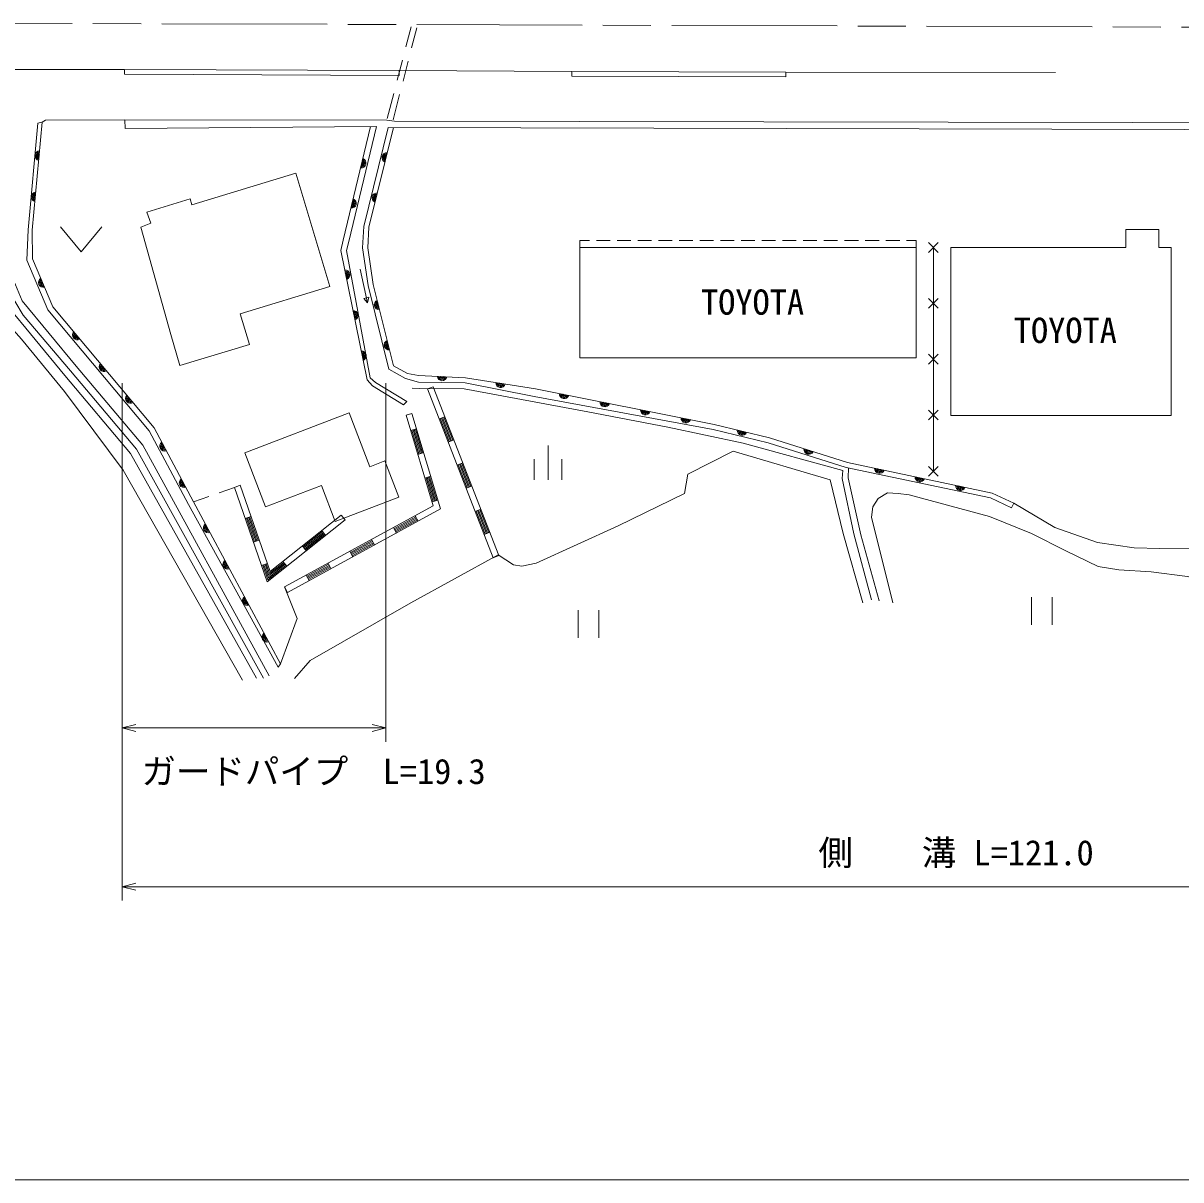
# Model space of a CAD drawing. Units: millimetres, scale not verified. Extents: x 40000 to 680000, y 20000 to 380000.
# Drawn here: x 271096 to 355094, y 205000 to 288907 of the extents above; entities that cross this region are included whole.
import ezdxf
from ezdxf.enums import TextEntityAlignment as Align

# ---------------------------------------------------------------- set-up
doc = ezdxf.new("R2010")
doc.units = ezdxf.units.MM
doc.header["$LTSCALE"] = 1000
doc.linetypes.add('CHAIN', pattern=[18.5, 12, -1.5, 3.5, -1.5])
for name, color, linetype, lineweight in [('M-BGD', 7, 'Continuous', 13), ('M-BMK', 2, 'CHAIN', 13), ('M-BMK-OTRS', 5, 'Continuous', 13), ('M-STR-HTXT', 7, 'Continuous', 13), ('M-STR-STRD', 7, 'Continuous', 13), ('M-TTL-BAND', 7, 'Continuous', 13)]:
    doc.layers.add(name, color=color, linetype=linetype, lineweight=lineweight)
doc.layers.add('M-BGD-HTXT', color=7, linetype='Continuous')
doc.styles.add('ＭＳ ゴシック', font='')
doc.styles.get('ＭＳ ゴシック').set_extended_font_data('MS Gothic')

msp = doc.modelspace()

# ---------------------------------------------------------------- linework, layer by layer
at = {"layer": 'M-BGD'}
for p, q in [((299249, 288647), (298871, 287195)), ((299280, 287113), (299653, 288566)), ((298619, 286228), (298241, 284776)), ((298659, 284691), (299032, 286144)), ((297989, 283808), (297516, 281989)), ((297939, 281885), (298411, 283723)), ((272166, 281664), (272482, 281713)), ((283329, 275734), (290870, 278014)), ((273812, 274124), (275312, 272324)), ((275312, 272324), (276812, 274124)), ((353494, 273936), (351094, 273936)), ((351094, 273936), (351094, 272636)), ((353494, 272636), (353494, 273936)), ((312194, 273136), (311494, 273136)), ((311494, 273136), (311494, 272636)), ((313694, 273136), (312694, 273136)), ((315194, 273136), (314194, 273136)), ((316694, 273136), (315694, 273136)), ((318194, 273136), (317194, 273136)), ((319694, 273136), (318694, 273136)), ((321194, 273136), (320194, 273136)), ((322694, 273136), (321694, 273136)), ((324194, 273136), (323194, 273136)), ((325694, 273136), (324694, 273136)), ((327194, 273136), (326194, 273136)), ((328694, 273136), (327694, 273136)), ((330194, 273136), (329194, 273136)), ((331694, 273136), (330694, 273136)), ((333194, 273136), (332194, 273136)), ((334694, 273136), (333694, 273136)), ((335894, 273136), (335194, 273136)), ((335894, 273136), (335894, 272636)), ((335894, 272636), (311494, 272636)), ((311494, 272636), (311494, 264636)), ((335894, 272636), (335894, 264636)), ((336790, 272989), (337497, 272282)), ((337498, 272989), (336790, 272282)), ((337144, 272636), (337144, 256403)), ((338394, 272636), (338394, 260436)), ((338394, 272636), (351094, 272636)), ((353494, 272636), (354394, 272636)), ((354394, 272636), (354394, 260436)), ((295542, 271059), (296085, 268618)), ((295820, 268944), (296186, 269025)), ((296085, 268618), (295820, 268944)), ((296186, 269025), (296085, 268618)), ((336790, 268939), (337497, 268232)), ((337498, 268939), (336790, 268232)), ((335894, 264636), (311494, 264636)), ((336790, 264889), (337497, 264182)), ((337498, 264889), (336790, 264182)), ((300432, 262371), (300851, 262535)), ((305199, 250131), (300432, 262371)), ((305618, 250295), (300851, 262535)), ((298938, 261472), (298691, 261222)), ((298877, 260471), (299308, 260600)), ((300851, 253885), (298877, 260471)), ((301387, 253664), (299308, 260600)), ((336790, 260839), (337497, 260132)), ((337498, 260839), (336790, 260132)), ((354394, 260436), (338394, 260436)), ((301699, 260358), (301279, 260195)), ((302016, 258550), (301363, 260228)), ((302100, 258583), (301447, 260260)), ((302184, 258616), (301531, 260293)), ((302268, 258648), (301615, 260326)), ((299643, 259482), (299212, 259353)), ((299815, 257655), (299298, 259379)), ((299901, 257680), (299384, 259405)), ((299988, 257706), (299471, 259431)), ((300074, 257732), (299557, 259456)), ((301933, 258518), (302352, 258681)), ((309183, 255774), (309183, 258274)), ((299729, 257629), (300160, 257758)), ((308183, 257274), (308183, 255774)), ((310183, 257274), (310183, 255774)), ((303005, 257004), (302586, 256840)), ((303323, 255196), (302670, 256873)), ((303407, 255228), (302754, 256906)), ((303491, 255261), (302837, 256938)), ((303574, 255294), (302921, 256971)), ((336790, 256757), (337497, 256050)), ((337498, 256757), (336790, 256050)), ((286419, 255234), (286844, 255382)), ((289018, 249127), (286844, 255382)), ((300677, 256034), (300246, 255905)), ((300849, 254206), (300332, 255930)), ((300935, 254232), (300418, 255956)), ((301021, 254258), (300504, 255982)), ((301108, 254284), (300591, 256008)), ((283455, 254177), (284560, 254571)), ((285314, 254840), (286419, 255234)), ((288801, 248380), (286419, 255234)), ((303239, 255163), (303658, 255326)), ((290053, 248013), (300851, 253885)), ((300763, 254180), (301194, 254310)), ((342972, 254085), (342815, 253747)), ((287633, 253110), (287208, 252963)), ((287884, 251292), (287293, 252992)), ((287969, 251321), (287378, 253022)), ((288054, 251351), (287463, 253051)), ((288139, 251380), (287548, 253081)), ((294453, 252868), (288801, 248380)), ((294173, 253220), (289018, 249127)), ((290268, 247618), (301387, 253664)), ((294453, 252868), (294173, 253220)), ((298003, 252233), (299584, 253093)), ((298046, 252154), (299627, 253014)), ((298089, 252075), (299670, 252935)), ((298132, 251996), (299713, 252856)), ((299756, 252777), (299541, 253172)), ((304312, 253649), (303892, 253486)), ((304629, 251841), (303976, 253518)), ((304713, 251874), (304060, 253551)), ((304797, 251907), (304144, 253584)), ((304881, 251939), (304228, 253616)), ((292820, 252031), (291410, 250911)), ((293043, 251749), (292764, 252101)), ((297960, 252312), (298175, 251917)), ((287799, 251262), (288224, 251410)), ((292876, 251960), (291466, 250841)), ((292932, 251890), (291522, 250770)), ((292988, 251819), (291578, 250700)), ((294840, 250514), (296422, 251374)), ((294883, 250435), (296465, 251295)), ((294926, 250356), (296508, 251215)), ((296594, 251057), (296379, 251453)), ((304545, 251809), (304965, 251972)), ((291354, 250982), (291634, 250629)), ((294797, 250593), (295012, 250197)), ((294969, 250277), (296551, 251136)), ((288390, 249562), (288815, 249710)), ((288475, 249592), (288844, 248530)), ((288887, 248679), (288560, 249621)), ((288645, 249651), (288931, 248828)), ((288974, 248978), (288730, 249680)), ((290168, 249581), (288844, 248530)), ((288887, 248679), (290112, 249651)), ((290056, 249722), (288931, 248828)), ((288974, 248978), (290000, 249792)), ((290224, 249510), (289944, 249863)), ((291678, 248794), (293259, 249654)), ((291721, 248715), (293302, 249575)), ((291764, 248636), (293345, 249496)), ((293431, 249338), (293216, 249733)), ((305199, 250131), (305618, 250295)), ((291635, 248873), (291850, 248478)), ((291807, 248557), (293388, 249417)), ((290053, 248013), (290268, 247618)), ((344261, 247271), (344261, 245271)), ((345761, 247271), (345761, 245271)), ((311371, 246321), (311371, 244321)), ((312871, 246321), (312871, 244321)), ((289593, 242200), (289757, 242440))]:
    msp.add_line(p, q, dxfattribs=at)
for points in [[(272166, 281664), (271465, 273917), (271362, 271726), (272881, 268116), (280240, 259325), (283085, 253979), (289593, 242200)], [(272482, 281713), (271761, 273897), (271782, 271812), (273244, 268337), (280591, 259561), (283455, 254177), (289757, 242440)], [(272482, 281713), (272716, 281876), (278484, 281900)], [(278484, 281900), (278489, 281254), (296726, 281403)], [(278484, 281900), (297480, 281859), (298032, 281796), (365014, 281686), (399754, 281634)], [(298691, 261222), (296442, 262608), (296046, 263032), (294136, 272415), (294319, 273172), (296306, 281399)], [(298938, 261472), (296670, 262828), (296273, 263173), (294553, 272408), (294714, 273077), (296726, 281403)], [(297588, 281327), (295811, 274154), (295724, 272601), (296133, 269872), (297635, 263814), (298848, 263142), (299775, 262872), (303157, 262814), (308176, 261831), (321163, 259436), (325154, 258464), (330820, 256679), (341274, 254464), (342815, 253747)], [(297972, 281327), (296181, 274098), (296098, 272618), (296499, 269944), (297957, 264061), (298974, 263498), (299787, 263358), (303196, 263186), (308270, 262380), (321244, 259800), (325254, 258823), (330915, 257041), (341393, 254820), (342972, 254085)], [(399746, 281133), (365014, 281171), (297588, 281327)], [(290870, 278014), (293352, 269801), (286838, 267832)], [(283329, 275734), (283202, 276152), (280078, 275207), (280355, 274405)], [(281802, 266310), (279623, 274096), (280355, 274405)], [(269824, 271677), (271030, 268759), (274947, 264033), (279771, 258306), (288936, 241561)], [(287010, 241245), (278364, 256469), (274107, 262183), (270987, 265983), (268800, 268398)], [(288015, 241404), (278888, 257695), (274127, 263348), (269804, 268563)], [(288533, 241403), (279330, 258001), (274537, 263691), (271096, 267727), (270503, 268736)], [(281802, 266310), (282475, 264084), (287511, 265606), (286838, 267832)], [(332653, 247069), (331371, 251869), (330511, 255872), (330568, 256445), (323345, 258446), (317867, 259598), (312066, 260708), (303091, 262376), (300902, 262428), (300432, 262371), (299313, 262420)], [(287178, 257727), (294746, 260635), (296248, 256728)], [(292738, 255378), (288680, 253819), (287178, 257727)], [(332030, 246864), (330582, 251893), (329644, 255787), (322608, 257851), (319324, 256185), (319090, 254778), (314270, 252444), (308312, 249724), (307280, 249513), (306670, 249606), (305558, 250328), (299229, 246855), (291911, 242665), (290785, 241367)], [(296248, 256728), (297342, 257148), (298347, 254533), (293743, 252763), (292738, 255378)], [(333200, 246991), (331887, 251791), (330964, 255935), (330976, 256646)], [(334198, 246858), (332655, 253071), (332738, 253832), (333124, 254437), (333822, 254833), (334573, 254781), (335386, 254687), (341211, 253126), (344260, 251875), (346746, 250624), (349107, 249498), (350600, 249240), (352946, 249115), (355573, 248756), (358465, 248052), (361381, 247325), (361725, 247153), (361725, 245964)], [(342972, 254085), (345960, 252332), (349056, 251222), (351699, 250847), (353559, 250800), (355795, 250769)], [(289757, 242440), (290981, 245720), (290053, 248013)]]:
    msp.add_lwpolyline(points, dxfattribs=at)
for centre, radius, start, end in [((272313, 279293), 354, 93.52548, 255.93066), ((272313, 279293), 283, 95.74952, 253.70662), ((272313, 279293), 212, 99.49585, 249.9603), ((272313, 279293), 142, 107.20758, 242.24857), ((272313, 279293), 100, 117.52524, 231.9309), ((295612, 278757), 354, 265.21452, 67.6197), ((295612, 278757), 283, 267.43856, 65.39566), ((295612, 278757), 212, 271.18489, 61.64934), ((297490, 279155), 354, 84.88173, 247.28691), ((297490, 279155), 283, 87.10577, 245.06287), ((297490, 279155), 212, 90.8521, 241.31655), ((297490, 279155), 142, 98.56383, 233.60482), ((297490, 279155), 100, 108.88149, 223.28715), ((295612, 278757), 142, 278.89662, 53.93761), ((295612, 278757), 100, 289.21428, 43.61994), ((272038, 276306), 354, 93.52548, 255.93066), ((272038, 276306), 283, 95.74952, 253.70662), ((272038, 276306), 212, 99.49585, 249.9603), ((272038, 276306), 142, 107.20758, 242.24857), ((272038, 276306), 100, 117.52524, 231.9309), ((296769, 276243), 354, 84.88173, 247.28691), ((296769, 276243), 283, 87.10577, 245.06287), ((296769, 276243), 212, 90.8521, 241.31655), ((296769, 276243), 142, 98.56383, 233.60482), ((294907, 275840), 354, 265.21452, 67.6197), ((294907, 275840), 283, 267.43856, 65.39566), ((294907, 275840), 212, 271.18489, 61.64934), ((294907, 275840), 142, 278.89662, 53.93761), ((294907, 275840), 100, 289.21428, 43.61994), ((296769, 276243), 100, 108.88149, 223.28715), ((294440, 270652), 354, 290.30511, 92.71029), ((294440, 270652), 283, 292.52915, 90.48625), ((294440, 270652), 212, 296.27548, 86.73992), ((294440, 270652), 142, 303.98721, 79.02819), ((294440, 270652), 100, 314.30487, 68.71053), ((272563, 270096), 354, 121.61378, 284.01895), ((272563, 270096), 283, 123.83781, 281.79491), ((272563, 270096), 212, 127.58414, 278.04859), ((272563, 270096), 142, 135.29587, 270.33686), ((272563, 270096), 100, 145.61353, 260.0192), ((296920, 268472), 354, 112.71714, 275.12232), ((295038, 267713), 354, 290.30511, 92.71029), ((295038, 267713), 283, 292.52915, 90.48625), ((296920, 268472), 283, 114.94118, 272.89828), ((296920, 268472), 212, 118.68751, 269.15196), ((296920, 268472), 142, 126.39924, 261.44023), ((296920, 268472), 100, 136.7169, 251.12257), ((295038, 267713), 212, 296.27548, 86.73992), ((295038, 267713), 142, 303.98721, 79.02819), ((295038, 267713), 100, 314.30487, 68.71053), ((275033, 266284), 354, 138.73327, 301.13845), ((275033, 266284), 283, 140.95731, 298.91441), ((275033, 266284), 212, 144.70364, 295.16808), ((275033, 266284), 142, 152.41537, 287.45635), ((275033, 266284), 100, 162.73303, 277.13869), ((297642, 265560), 354, 112.71714, 275.12232), ((297642, 265560), 283, 114.94118, 272.89828), ((297642, 265560), 212, 118.68751, 269.15196), ((297642, 265560), 142, 126.39924, 261.44023), ((297642, 265560), 100, 136.7169, 251.12257), ((295637, 264773), 354, 290.30511, 92.71029), ((295637, 264773), 283, 292.52915, 90.48625), ((295637, 264773), 212, 296.27548, 86.73992), ((295637, 264773), 142, 303.98721, 79.02819), ((295637, 264773), 100, 314.30487, 68.71053), ((276959, 263984), 354, 138.73327, 301.13845), ((276959, 263984), 283, 140.95731, 298.91441), ((276959, 263984), 212, 144.70364, 295.16808), ((276959, 263984), 142, 152.41537, 287.45635), ((276959, 263984), 100, 162.73303, 277.13869), ((301494, 263326), 354, 185.90879, 348.31397), ((301494, 263326), 283, 188.13283, 346.08993), ((301494, 263326), 212, 191.87915, 342.3436), ((301494, 263326), 142, 199.59088, 334.63187), ((301494, 263326), 100, 209.90855, 324.31421), ((305741, 262836), 354, 179.77946, 342.18463), ((305741, 262836), 283, 182.00349, 339.96059), ((305741, 262836), 212, 185.74982, 336.21427), ((305741, 262836), 142, 193.46155, 328.50254), ((305741, 262836), 100, 203.77921, 318.18488), ((278884, 261684), 354, 138.73327, 301.13845), ((278884, 261684), 283, 140.95731, 298.91441), ((278884, 261684), 212, 144.70364, 295.16808), ((278884, 261684), 142, 152.41537, 287.45635), ((278884, 261684), 100, 162.73303, 277.13869), ((310354, 262021), 354, 177.55057, 339.95575), ((310354, 262021), 283, 179.77461, 337.73171), ((310354, 262021), 212, 183.52093, 333.98538), ((310354, 262021), 142, 191.23266, 326.27365), ((310354, 262021), 100, 201.55033, 315.95599), ((313296, 261436), 354, 177.55057, 339.95575), ((313296, 261436), 283, 179.77461, 337.73171), ((313296, 261436), 212, 183.52093, 333.98538), ((313296, 261436), 142, 191.23266, 326.27365), ((313296, 261436), 100, 201.55033, 315.95599), ((316238, 260851), 354, 177.55057, 339.95575), ((316238, 260851), 283, 179.77461, 337.73171), ((316238, 260851), 212, 183.52093, 333.98538), ((316238, 260851), 142, 191.23266, 326.27365), ((316238, 260851), 100, 201.55033, 315.95599), ((319181, 260266), 354, 177.55057, 339.95575), ((319181, 260266), 283, 179.77461, 337.73171), ((319181, 260266), 212, 183.52093, 333.98538), ((319181, 260266), 142, 191.23266, 326.27365), ((319181, 260266), 100, 201.55033, 315.95599), ((323262, 259364), 354, 175.10331, 337.50848), ((323262, 259364), 283, 177.32735, 335.28445), ((323262, 259364), 212, 181.07367, 331.53812), ((323262, 259364), 142, 188.7854, 323.82639), ((323262, 259364), 100, 199.10306, 313.50873), ((281366, 258219), 354, 126.81337, 289.21855), ((281366, 258219), 283, 129.03741, 286.99451), ((281366, 258219), 212, 132.78374, 283.24818), ((281366, 258219), 142, 140.49547, 275.53645), ((281366, 258219), 100, 150.81313, 265.21879), ((328101, 257983), 354, 171.3173, 333.72248), ((328101, 257983), 283, 173.54134, 331.49844), ((328101, 257983), 212, 177.28767, 327.75212), ((328101, 257983), 142, 184.9994, 320.04039), ((328101, 257983), 100, 195.31706, 309.72272), ((333230, 256605), 354, 176.83337, 339.23854), ((333230, 256605), 283, 179.0574, 337.01451), ((333230, 256605), 212, 182.80373, 333.26818), ((333230, 256605), 142, 190.51546, 325.55645), ((333230, 256605), 100, 200.83312, 315.23879), ((282775, 255571), 354, 126.81337, 289.21855), ((282775, 255571), 283, 129.03741, 286.99451), ((282775, 255571), 212, 132.78374, 283.24818), ((282775, 255571), 142, 140.49547, 275.53645), ((282775, 255571), 100, 150.81313, 265.21879), ((336165, 255983), 354, 176.83337, 339.23854), ((336165, 255983), 283, 179.0574, 337.01451), ((336165, 255983), 212, 182.80373, 333.26818), ((336165, 255983), 142, 190.51546, 325.55645), ((336165, 255983), 100, 200.83312, 315.23879), ((339100, 255361), 354, 176.83337, 339.23854), ((339100, 255361), 283, 179.0574, 337.01451), ((339100, 255361), 212, 182.80373, 333.26818), ((339100, 255361), 142, 190.51546, 325.55645), ((339100, 255361), 100, 200.83312, 315.23879), ((284525, 252299), 354, 127.02681, 289.43199), ((284525, 252299), 283, 129.25085, 287.20795), ((284525, 252299), 212, 132.99718, 283.46162), ((284525, 252299), 142, 140.70891, 275.74989), ((284525, 252299), 100, 151.02657, 265.43223), ((285944, 249656), 354, 127.02681, 289.43199), ((285944, 249656), 283, 129.25085, 287.20795), ((285944, 249656), 212, 132.99718, 283.46162), ((285944, 249656), 142, 140.70891, 275.74989), ((285944, 249656), 100, 151.02657, 265.43223), ((287363, 247013), 354, 127.02681, 289.43199), ((287363, 247013), 283, 129.25085, 287.20795), ((287363, 247013), 212, 132.99718, 283.46162), ((287363, 247013), 142, 140.70891, 275.74989), ((287363, 247013), 100, 151.02657, 265.43223), ((288782, 244369), 354, 127.02681, 289.43199), ((288782, 244369), 283, 129.25085, 287.20795), ((288782, 244369), 212, 132.99718, 283.46162), ((288782, 244369), 142, 140.70891, 275.74989), ((288782, 244369), 100, 151.02657, 265.43223)]:
    msp.add_arc(centre, radius, start, end, dxfattribs=at)
at = {"layer": 'M-BMK'}
msp.add_line((367150, 288580), (268500, 288907), dxfattribs=at)
at = {"layer": 'M-BMK-OTRS'}
for p, q in [((266364, 285540), (278446, 285555)), ((298372, 285478), (310916, 285402)), ((326432, 285355), (345996, 285328))]:
    msp.add_line(p, q, dxfattribs=at)
at = {"layer": 'M-STR-HTXT'}
for p, q in [((278279, 262783), (278279, 236783)), ((297417, 262783), (297417, 236783)), ((278279, 246056), (278279, 225265)), ((278279, 237783), (279279, 238033)), ((278279, 237783), (297417, 237783)), ((278279, 237783), (279279, 237533)), ((297417, 237783), (296417, 238033)), ((297417, 237783), (296417, 237533)), ((278279, 226265), (279279, 226515)), ((278279, 226265), (398543, 226265)), ((278279, 226265), (279279, 226015))]:
    msp.add_line(p, q, dxfattribs=at)
at = {"layer": 'M-STR-STRD'}
for points in [[(278446, 285555), (298372, 285478), (298371, 285119), (278445, 285195)], [(310916, 285402), (326432, 285355), (326430, 285010), (310915, 285057)]]:
    msp.add_lwpolyline(points, close=True, dxfattribs=at)
at = {"layer": 'M-TTL-BAND'}
msp.add_line((40000, 205000), (579000, 205000), dxfattribs=at)

# ---------------------------------------------------------------- texts
at = {"layer": 'M-BGD-HTXT', "style": 'ＭＳ ゴシック'}
for p in [(324018, 267207), (346715, 265157)]:
    msp.add_text('TOYOTA', height=1833, dxfattribs=at).set_placement(p, align=Align.BOTTOM_CENTER)
at = {"layer": 'M-STR-HTXT', "style": 'ＭＳ ゴシック'}
for s, p in [('ガードパイプ  L=19.3', (292170, 233163)), ('側\u3000\u3000溝 L=121.0', (338786, 227265))]:
    msp.add_text(s, height=1833, dxfattribs=at).set_placement(p, align=Align.BOTTOM_CENTER)

doc.saveas('drawing.dxf')
